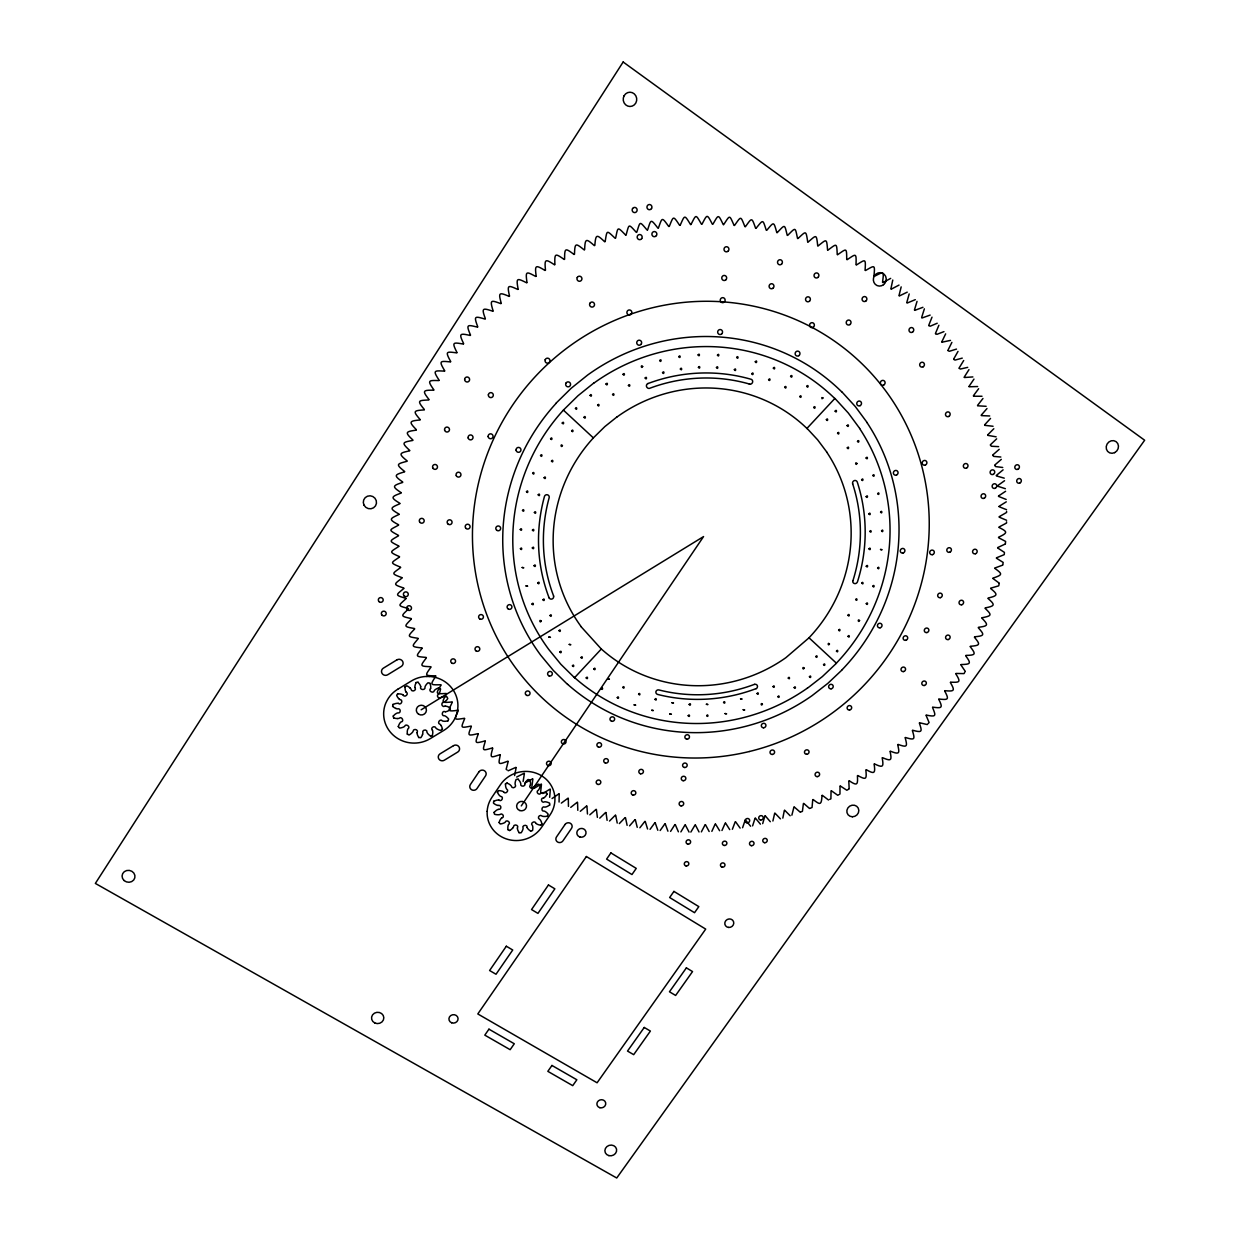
<?xml version="1.0" encoding="UTF-8"?>
<svg xmlns="http://www.w3.org/2000/svg" width="1240" height="1240" viewBox="0 0 1240 1240"><rect width="100%" height="100%" fill="white"/><g stroke="black" fill="none" stroke-linecap="round" stroke-linejoin="round"><path stroke-width="1.5" d="M398.505 535.401C387.547 529.464 389.19 530.364 398.567 525.14M587.466 813.998L586.923 806.124M999.223 517.158L1006.601 520.288M999.068 526.985L1006.539 523.032L1006.57 521.823M399.869 503.285C390.073 497.457 391.158 496.713 401.032 493.117M999.037 506.339L1006.276 501.844M398.582 524.753C388.043 519.235 389.794 518.754 399.001 514.461M577.809 810.324L577.546 802.404M999.053 527.481C1007.283 531.572 1008.554 532.72 998.557 537.199M401.094 492.621C392.197 486.731 391.964 485.739 402.597 482.484M399.032 514.073C388.771 508.261 390.538 507.796 399.822 503.781M998.526 537.679L1005.593 541.415L1005.408 543.632M997.688 547.568L1005.377 543.972M402.69 481.972C393.514 475.493 394.243 474.796 404.565 471.882M994.837 568.385C1002.695 574.089 1002.928 574.755 992.992 578.119M997.642 547.956L1004.493 552.451M782.827 818.121L784.346 810.387M996.464 557.814L1004.23 554.652L1004.4 553.304M392.615 706.397L392.971 704.274M992.915 578.491L999.301 583.172M549.677 797.304L550.343 789.384M996.418 558.202L1003.16 562.418L1002.819 564.603M772.892 821.02L774.675 813.316M524.97 783.649C525.729 787.136 519.544 786.951 520.738 783.479A8.447 8.06 -9.2 0 0 518.057 779.356M994.899 567.997L1002.741 565.115M407.03 460.831C398.18 453.639 399.171 453.065 409.618 450.849M990.652 588.535C998.634 594.89 997.456 595.743 988.187 598.037M517.468 828.026C519.359 824.895 513.375 823.53 513.407 827.049A5.022 4.758 -9.2 0 1 512.538 828.196M417.121 732.654C419.089 729.507 413.075 727.88 412.966 731.554A5.131 4.929 1.5 0 1 412.068 732.716A12.338 11.826 2.2 0 1 409.076 735.025L407.123 734.08M540.609 792.314L541.462 784.362M762.693 823.624L764.909 815.935M493.768 801.055L493.427 803.117A12.09 11.532 -8.3 0 0 496.604 805.054A5.022 4.79 -8.2 0 0 498.015 805.427M404.643 471.479C395.467 464.194 396.722 463.993 406.906 461.327M999.238 583.497L998.712 585.838L990.745 588.163M412.874 439.968C404.364 432.109 405.728 431.613 416.175 430.156M742.589 827.716L745.163 820.198M416.346 429.675C408.58 421.678 409.076 421.011 420.004 419.972M892.769 280.023L890.894 288.827M988.063 598.501C995.348 604.934 995.193 605.942 985.273 607.894M409.727 450.461C401.558 442.82 401.822 442.339 412.703 440.464M732.375 829.265L735.212 821.826M978.298 627.75C984.312 634.632 985.257 635.841 974.593 636.802M901.17 286.889L899 295.616M985.134 608.36C992.388 615.257 991.705 615.861 982.002 617.753M981.879 618.109C988.559 625.007 988.559 626.014 978.468 627.285M711.837 831.358L715.17 824.088M428.993 399.512C422.158 390.724 422.577 390.058 433.675 390.197M420.159 419.585C412.811 411.075 413.137 410.626 424.204 409.897M530.379 784.966C527.667 787.586 533.619 790.33 534.13 786.764A5.006 4.774 -11.4 0 1 535.231 785.788M430.543 688.495C427.754 691.145 433.814 694.09 434.387 690.432A5.115 4.944 0.3 0 1 435.519 689.456A12.322 11.889 -0.4 0 1 438.975 687.782L440.68 689.13M965.681 655.821C971.524 663.757 970.734 664.299 961.062 664.547M974.408 637.251C980.344 644.397 980.716 645.497 970.362 646.273M547.413 816.199L548.204 814.262A12.013 11.408 -11.5 0 0 545.569 811.751A5.022 4.774 -11.8 0 0 544.298 811.115C540.562 811.859 541.648 805.411 544.949 807.132A8.401 7.998 -11.9 0 0 549.521 804.962M447.857 721.122L448.679 719.138A12.276 11.796 -1.1 0 0 445.982 716.488A5.115 4.913 -1.3 0 0 444.68 715.806C440.851 716.503 441.982 709.854 445.361 711.714M424.359 409.525C416.64 400.257 418.345 400.474 428.761 399.978M960.876 664.888L965.293 671.398M932.015 317.161L928.698 325.469M970.191 646.614C975.694 653.899 976.5 655.293 965.913 655.386M680.884 831.901L684.976 824.972M955.761 673.769C960.938 682.062 960.24 682.667 950.584 682.155M938.882 325.252L935.41 333.56M670.577 831.389L674.901 824.585M433.861 389.841C427.226 380.37 428.002 380.2 438.945 380.587M945.655 333.839L941.796 341.868M964.782 672.282L964.023 673.615L955.962 673.444M439.146 380.231C432.605 370.279 433.907 370.481 444.54 371.163M497.24 792.407L498.418 790.639A12.105 11.517 -8.2 0 1 502.339 791.213A4.929 4.696 -8.3 0 1 503.486 791.755M650.054 829.343L654.844 822.802M444.757 370.806C438.572 360.577 439.875 360.871 450.492 361.925M958.009 351.416L953.638 359.135M950.367 682.481C955.141 690.82 954.723 691.61 944.911 690.696M463.683 343.666C458.676 333.405 459.529 333.033 470.286 335.482M639.871 827.793L644.878 821.407M521.281 805.907L703.561 536.564L421.166 709.792M450.725 361.584C444.989 351.23 446.09 351.401 456.769 352.888M963.697 360.514L959.078 368.063M944.694 691.005C949.298 699.654 948.491 700.104 938.974 699.019M397.776 693.625L396.63 695.299A12.385 11.935 3.5 0 0 398.644 698.585M457.002 352.548C451.686 342.007 452.693 342.194 463.373 344.069M821.795 397.591L823.267 397.885L821.98 398.753M938.742 699.329C943.423 708.458 941.501 708.288 932.774 707.157M919.336 723.044C922.297 731.802 922.498 732.949 912.625 730.236M973.974 379.099L968.967 386.446M932.527 707.451C935.999 715.914 936.587 717.232 926.296 715.077M897.713 744.713C899.713 753.486 899.775 754.881 890.351 751.192M485.382 318.68C481.213 307.66 482.608 307.784 492.822 311.224M470.549 335.172C465.837 324.151 467.093 324.554 477.493 327.143M926.063 715.356L929.086 722.517L927.97 723.804M919.584 722.765L927.303 724.563M599.773 818.152L605.647 812.463M477.772 326.833C473.603 315.781 474.548 315.999 485.011 319.052M574.538 677.722L601.322 649M806.961 428.389L834.892 398.428M542.066 824.027L540.609 825.422M501.286 303.335C498.108 292.237 499.069 292.097 509.237 296.422M432.45 730.438C429.753 727.865 434.914 724.764 436.077 728.221A5.115 4.913 -1.1 0 0 437.131 729.011A12.291 11.826 -1.3 0 0 440.851 730.438L442.432 728.981M912.361 730.515C915.213 739.66 914.857 740.389 905.417 737.475M986.994 408.549L981.243 415.152M556.171 403.062L571.191 388.26L587.636 375.038A200.276 195.222 -44.4 0 1 841.604 391.731M580.304 811.301L586.567 805.985M836.163 663.509L822.322 676.621L807.302 688.324M842.379 669.615L827.84 683.364L812.076 695.64A200.26 195.207 -44.3 0 1 567.625 684.325M905.154 737.738C907.68 746.806 907.215 747.736 898.07 744.388M493.117 310.946C489.614 299.429 490.761 299.971 500.898 303.676M570.741 807.38L577.204 802.265M882.198 757.904C883.857 767.219 883.035 768.01 874.433 763.886M993.829 428.73L987.691 434.899M857.413 775.713C857.925 784.641 857.46 786.408 849.291 780.797M561.332 803.117L567.966 798.219M890.057 751.44C892.102 760.802 891.157 761.36 882.493 757.671M509.547 296.159C506.85 284.379 508.012 285.06 517.839 289.463M593.665 383.129L578.026 395.7L563.735 409.758A190.65 185.829 -44.3 0 0 548.917 649.652L560.868 664.284L574.306 677.521M617.179 416.733L604.872 426.575L593.635 437.611A150.583 146.769 -44.2 0 0 581.188 626.681M552.048 798.545L558.868 793.848M536.192 276.195C534.595 264.709 535.587 264.724 545.042 270.475M999.207 449.314L992.713 455.034M518.165 289.214C515.871 277.341 517.003 278.039 526.675 282.813M542.794 793.554L549.925 789.167M874.123 764.119C875.641 773.822 874.2 774.21 866.341 769.73M545.491 270.212C544.314 258.679 545.275 258.695 554.543 264.817M527.015 282.581C525.295 270.816 526.086 271.235 535.757 276.489M533.99 788.423L541.136 784.161M505.254 784.037L507.098 782.874M865.861 770.056C866.807 779.635 866.187 780.1 857.739 775.511M404.814 686.945L406.704 685.782A12.4 11.935 3.7 0 1 410.084 687.968M821.98 795.476C821.515 806.171 819.764 804.543 813.099 799.505M541.105 793.182C538.951 796.142 535.029 791.585 538.47 790.082A4.991 4.774 -11.1 0 0 539.168 788.996A12.09 11.532 -10.6 0 0 540.237 785.354L538.687 784.145A12.043 11.486 -11.8 0 0 535.2 785.742M525.233 782.874L532.534 778.86M441.502 697.221C439.208 700.104 435.256 695.454 438.821 693.951A8.634 8.324 1.2 0 0 440.324 689.13M1004.555 480.717L997.58 485.708M501.627 818.137C505.315 817.346 502.464 812.154 499.72 814.587A5.022 4.774 -8.2 0 1 498.248 814.757A12.075 11.501 -8.2 0 1 494.528 814.262L493.939 812.293M397.683 689.332L411.308 681.008A30.38 29.249 0.8 0 1 426.312 676.436M899.015 285.076L891.281 289.153M516.662 777.046L524.101 773.264M848.796 781.091L849.168 788.888M848.594 789.229L846.843 790.252L840.332 785.99M1005.609 491.272L998.495 496.015M907.23 292.16L899.372 295.942M554.9 264.601C554.435 252.712 555.179 253.192 564.231 259.486M839.961 794.08L840.007 786.175M838.938 794.638L837.744 795.274L831.404 790.794M584.629 249.69C585.079 238.034 586.039 238.281 594.347 245.644M564.603 259.3C564.541 247.318 565.3 247.938 574.105 254.51M831.063 790.965L830.893 798.808L829.699 799.397M822.322 795.305L828.49 800.001M594.828 245.458C595.727 233.926 596.58 234.019 604.671 241.769M574.476 254.34C574.849 242.358 575.577 242.994 584.149 249.891M605.167 241.599C607.104 229.679 606.314 229.942 615.133 238.266M930.155 315.084L922.033 317.983M812.743 799.66L812.045 807.488L810.185 808.263M803.737 803.412L809.565 808.511M548.964 597.649L549.01 597.618A2.403 2.356 -14.1 0 0 552.048 598.997A2.403 2.356 -14.1 0 0 553.536 596.021M432.574 735.537L430.497 736.296M615.629 238.111C618.093 226.765 616.962 226.176 625.689 235.135M937.207 323.237L930.232 326.197L928.962 325.763M803.396 803.551L802.42 811.348L801.009 811.89M794.282 806.992L800.218 812.185M543.616 797.924C539.88 797.661 541.57 803.938 544.686 801.799A5.006 4.774 -12 0 1 546.158 801.923A12.013 11.424 -11.9 0 1 549.646 803.163L549.769 805.194M943.95 331.638L936.99 334.32L935.642 333.87M793.926 807.116L791.88 815.176M530.534 831.265L532.564 830.49A11.997 11.377 -10.1 0 0 532.782 826.925A4.976 4.728 -10.7 0 0 532.441 825.577C529.495 823.313 535.029 819.888 535.959 823.329M784.703 810.263L790.144 815.765M775.031 813.207L780.425 818.865M755.067 818.23L752.603 825.855M956.49 349.091L949.406 351.276L948.104 350.719M647.606 229.942C651.139 219.124 650.365 218.457 657.898 228.083M765.282 815.843L770.304 821.717M626.091 235.026C629.284 223.572 628.168 223.463 636.353 232.407M962.255 358.128L955.033 360.081L953.855 359.461M658.409 228.005C662.346 217.186 661.602 216.613 668.747 226.517M755.439 818.152L760.414 824.166M636.755 232.299C640.413 220.968 639.22 220.828 647.094 230.051M967.696 367.365L960.442 369.04L959.279 368.404M669.259 226.455C673.63 215.884 672.917 215.218 679.644 225.354M745.534 820.12L750.634 826.243M415.958 682.465L418.175 682.155M972.873 376.929L964.379 377.518M735.583 821.763L740.125 828.119M680.156 225.308C684.852 214.97 684.186 214.133 690.556 224.579M445.129 706.196C441.828 708.04 440.2 702.15 444.06 702.165A5.099 4.913 -0.2 0 0 445.16 701.452M498.263 809.441C501.968 810.061 501.627 804.341 498.046 805.411M518.289 779.092L516.119 779.449A12.075 11.517 -10.5 0 0 515.127 782.967A5.006 4.79 -9.8 0 0 515.173 784.362C517.25 787.322 511.732 789.462 511.221 785.896A8.432 8.045 -8.6 0 0 507.005 783.2M725.586 823.081L729.725 829.622M705.111 824.724L701.36 831.885M721.959 830.505L725.214 823.127M715.542 824.058L719.619 830.723M701.995 224.192C707.358 214.148 706.738 213.419 712.38 224.223M695.036 825.019L690.866 832.071M705.482 824.709L709.156 831.529M712.892 224.238C718.658 214.396 717.991 213.652 723.261 224.642M690.959 224.564C696.4 214.008 695.423 213.853 701.468 224.208M695.423 825.019L699.019 831.962M989.691 415.974L981.413 415.617M685.348 824.972L689.037 832.055M426.296 676.497L429.412 676.529M675.288 824.615L678.389 831.808M745.411 226.719C752.076 217.465 751.611 216.985 755.61 228.238M518.909 832.753L521.079 832.83A12.043 11.424 -9.4 0 0 522.8 829.622A5.006 4.758 -9.9 0 0 523.063 828.258C521.327 825.049 527.775 823.98 527.202 827.545M723.664 224.657C730.267 214.613 729.197 214.567 734.111 225.447M665.245 823.902L667.926 831.203M998.603 446.632L991.473 446.261L990.481 445.3M418.562 737.568L420.794 737.692A12.291 11.78 1.2 0 0 422.577 734.421M660.145 830.521L664.857 823.871M655.232 822.849L657.82 830.273M734.514 225.478C741.396 215.806 740.373 215.605 744.899 226.641M1000.835 457.033L993.767 456.397L992.806 455.406M766.754 230.33C774.039 221.65 773.589 221.03 776.798 232.593M645.25 821.469L647.575 828.987M1002.711 467.48L995.689 466.596L994.759 465.589M625.115 817.61L619.333 823.577M635.33 819.749L637.236 827.328M756.013 228.315C763.53 219.232 762.585 218.984 766.258 230.222M629.564 825.855L634.973 819.671M625.487 817.687L627.115 825.344M615.707 815.285L617.226 823.066M498.93 800.11C501.766 802.451 504.262 796.405 500.449 796.312A8.432 8.045 -8.6 0 1 497.581 792.314M777.186 232.686C785.37 224.083 784.362 223.835 787.23 235.337M596.053 809.379L589.822 814.851M609.507 821.035L615.335 815.191M398.257 703.406C401.14 705.901 403.76 699.654 399.822 699.531M530.023 779.976L528.054 779.495A12.075 11.517 -11.2 0 0 525.512 782.3M606.004 812.572L607.104 820.353M787.617 235.445C796.111 226.935 795.026 226.935 797.537 238.452M430.203 683.333L428.048 682.744A12.322 11.889 0.6 0 0 425.584 685.627A5.131 4.944 1.5 0 0 425.01 686.96C425.878 690.664 419.151 690.184 420.67 686.728M1006.554 509.702L999.053 506.711M596.409 809.503L597.386 817.393M797.909 238.576C806.155 231.105 805.861 229.695 807.705 241.94M808.077 242.079C816.54 234.918 816.338 233.492 817.718 245.784M818.09 245.938C826.77 239.119 826.599 237.832 827.56 249.999M507.718 829.622L509.64 830.537M568.308 798.374L568.447 806.372M847.168 259.703C856.003 253.828 856.484 252.294 856.003 264.694M827.933 250.154C836.907 243.536 836.674 242.358 837.232 254.556M559.209 794.019L559.07 802.048M856.437 264.957C865.535 259.331 865.876 257.982 865.071 270.258M837.589 254.727C846.75 248.481 846.61 247.21 846.718 259.454M865.489 270.537C874.587 265.376 875.223 263.887 873.921 276.148M532.843 779.077L531.851 787.106M754.556 684.31A160.673 156.612 -44.2 0 1 658.719 689.889A2.356 2.263 -25.1 0 0 656.782 693.997L656.968 694.106A3.658 3.534 -25.3 0 0 657.525 694.4A165.587 161.401 -44.3 0 0 756.028 688.65M524.412 773.481L523.125 781.495M492.42 747.937C481.709 751.037 482.453 751.13 485.321 741.179M874.246 276.365C884.027 271.56 884.105 270.351 882.524 282.333M516.165 767.591L514.6 775.574M508.152 770.8L515.871 767.359M890.677 278.396L882.849 282.581M507.082 769.978L506.153 769.25L508.214 761.468M503.502 791.771C505.13 794.995 509.919 790.515 506.509 788.873A8.447 8.06 -9.3 0 1 505.61 784.083M907.215 303.025L915.291 299.662M402.985 694.912C404.628 698.29 409.557 693.702 406.069 691.982M507.827 761.174C497.535 765.049 498.31 764.77 500.293 754.943M471.061 726.082C459.808 728.268 460.908 728.159 464.69 718.58M485.057 740.915C474.517 743.752 474.796 743.69 478.253 733.971M914.763 310.372L922.932 307.303M500.014 754.695C491.055 757.392 489.459 759.345 492.776 748.263M906.765 302.606L909.184 293.926M563.409 410.13L593.371 437.89M809.007 637.794L836.442 663.214M914.423 310.031L917.042 301.367M567.548 684.418L553.428 670.546L540.749 655.247A200.276 195.222 -44.3 0 1 556.264 403.155M921.63 317.548L924.374 308.822M464.442 718.286C453.732 719.913 453.964 720.363 458.335 710.536M807.318 428.683L817.625 439.812L826.693 451.933M841.681 391.638L855.321 406.581L867.318 422.809M835.279 398.8L848.284 412.998L859.707 428.436M477.927 733.63C467.108 736.235 467.666 735.909 471.371 726.439M581.111 626.727L601.152 648.846A150.583 146.754 -44.2 0 0 785.85 657.696L808.79 638.011A150.583 146.754 -44.2 0 0 826.63 451.98M452.042 701.964C440.727 702.971 441.735 702.894 446.478 693.78M498.961 822.492L500.247 823.98A12.043 11.454 -8.3 0 0 503.905 823.004A5.022 4.758 -8.6 0 0 505.145 822.26C506.339 818.834 511.671 822.678 508.431 824.709A8.386 7.952 -9.8 0 0 508.059 829.529M398.102 726.408L399.497 728.082A12.354 11.858 3 0 0 403.232 727.167A5.146 4.929 2.4 0 0 404.519 726.408C405.775 722.92 411.2 726.981 407.867 729.011A8.587 8.23 0.7 0 0 407.464 733.987M446.261 693.47C435.286 694.043 435.519 694.199 441.037 685.162M458.103 710.241C446.322 711.915 448.415 710.814 452.259 702.274M950.476 340.396L942.028 342.194M947.887 350.409L951.886 342.38M440.789 684.759C429.722 684.945 430.063 685.271 435.798 676.172M435.612 675.831C424.266 675.692 424.886 675.707 430.962 667.151M430.729 666.717C419.492 666.236 420.065 666.206 426.389 657.866M546.282 792.438L547.259 794.282M964.193 377.162L968.967 369.644M421.957 647.947C410.192 646.644 411.804 646.536 418.206 638.662M977.616 386.524L969.138 386.787M973.369 395.777L978.639 388.709M418.066 638.306C407.309 636.57 406.89 637.004 414.671 628.975M426.188 657.417C414.95 656.441 415.509 656.766 422.111 648.303M982.018 396.257L973.571 396.226M977.507 405.449L982.963 398.489M986.126 406.302L977.647 405.805M987.83 435.38L996.123 436.821M984.607 424.871L990.527 418.423M414.501 628.51C402.643 626.448 404.519 626.464 411.401 618.946M393.127 716.007L393.654 717.945M993.07 426.265L984.762 425.336M405.914 598.316C394.863 595.045 395.436 595.339 403.853 588.504M411.293 618.574C400.179 616.079 400.66 616.296 408.549 608.98M414.982 687.549C417.26 690.556 411.262 692.726 410.921 689.006A5.038 4.851 3.5 0 0 410.053 688.014M990.357 444.819L996.666 438.821M408.425 608.499C396.692 605.476 398.381 605.802 406.007 598.703M401.962 577.639C390.461 573.361 392.212 573.903 400.597 567.564M996.387 475.912L1004.245 478.16M994.682 465.108L1001.3 459.389M400.551 567.161C389.313 562.495 390.801 563.162 399.528 557.024M403.76 588.024C392.445 584.226 393.964 584.567 402.024 578.026M997.627 486.189L1005.377 488.7M996.324 475.432L1003.098 469.851M398.815 546.034C388.585 540.795 388.833 541.415 398.505 535.804M450.229 707.668L450.321 709.822M399.497 556.636C388.167 551.676 390.197 552.157 398.831 546.437M1006.167 499.457L998.51 496.387M1006.586 511.407L1006.601 512.446L999.238 516.662M867.21 422.887A200.276 195.207 -44.3 0 1 842.285 669.554M859.615 428.498A190.65 185.814 -44.3 0 1 836.086 663.447M807.24 688.231A190.635 185.814 -44.3 0 1 574.384 677.443M593.728 383.222A190.666 185.829 -44.4 0 1 835.202 398.893M617.226 416.811A150.598 146.769 -44.2 0 1 807.255 428.746M553.66 596.099A160.689 156.597 -44.3 0 1 549.103 497.907A2.433 2.418 -18.6 0 0 547.538 494.822A2.433 2.418 -18.6 0 0 544.468 496.434L544.468 496.434A165.587 161.386 -44.3 0 0 549.01 597.618M647.962 383.501A2.48 2.433 -74.1 0 0 647.466 387.872A2.526 2.48 -74.1 0 0 649.481 388.368A160.673 156.581 -44.2 0 1 749.689 384.106L749.193 383.981A2.48 2.403 -66.7 0 0 752.029 383.269A2.511 2.433 -66.8 0 0 751.719 379.579A2.852 2.759 -66.7 0 0 750.804 379.208A165.571 161.37 -44.2 0 0 647.978 383.548M852.702 483.91A2.511 2.403 -54.2 0 1 854.05 480.702A2.511 2.403 -54.2 0 1 857.197 481.849A165.571 161.37 -44.2 0 1 857.491 581.746A2.929 2.79 -45.8 0 1 857.057 582.505L857.041 582.552A2.387 2.263 -45.8 0 1 853.988 583.358A2.356 2.248 -45.8 0 1 852.826 580.754M852.655 483.802A160.658 156.581 -44.2 0 1 852.903 580.785M756.075 688.727A2.449 2.356 -33.3 0 0 757.237 687.534A2.356 2.248 -33.3 0 0 754.571 684.371M541.105 793.089A8.386 7.998 -12 0 1 546.189 792.779M546.918 794.173A8.401 8.014 -11.5 0 1 543.693 797.987M547.413 816.168A12.028 11.454 -12 0 1 543.492 816.432A5.006 4.758 -11.9 0 1 542.252 816.137C539.617 813.704 536.471 818.121 539.927 819.516A8.37 7.952 -11.1 0 1 541.803 823.965M540.64 825.08A8.386 7.967 -11.7 0 1 535.928 823.407M530.704 830.971A8.37 7.952 -11.2 0 1 527.139 827.607M519.188 832.536A8.386 7.952 -10.5 0 1 517.375 828.057M512.585 828.243A12.043 11.439 -8.8 0 1 509.625 830.505M499.224 822.446A8.416 7.983 -9.1 0 1 501.549 818.09M494.249 812.479A8.416 7.998 -8.5 0 1 498.201 809.363M493.969 801.35A8.432 8.014 -8.2 0 1 498.899 800.017M524.954 783.618A5.006 4.79 -10.7 0 1 525.558 782.332M529.697 780.13A8.447 8.06 -10 0 1 530.472 784.951M429.35 676.466A30.38 29.249 0.8 0 1 456.956 698.384A30.38 29.249 0.8 0 1 443.811 730.391L430.373 738.56A30.395 29.202 1.7 0 1 394.708 736.389A30.395 29.202 1.7 0 1 385.779 703.111L387.097 700.461A30.395 29.202 1.7 0 1 397.653 689.285M445.129 706.103A8.572 8.246 -1.2 0 1 449.996 707.947M450.074 709.559A8.587 8.277 -0.7 0 1 445.377 711.791M447.733 720.796A8.587 8.261 -1.2 0 1 442.541 721.014C440.324 717.867 436.371 723.432 440.169 724.361A5.131 4.929 -0.9 0 1 441.037 725.539M441.099 725.524A12.291 11.78 -0.5 0 1 442.386 728.996M432.543 730.453A8.572 8.215 0 0 1 432.233 735.413M430.668 735.986A8.572 8.23 -0.8 0 1 427.025 732.437C427.707 728.81 421.492 729.43 422.84 732.98A5.099 4.898 0.5 0 1 422.514 734.406M418.857 737.351A8.572 8.215 -0.1 0 1 417.028 732.685M398.459 726.47A8.587 8.23 1.7 0 1 400.846 722.037C404.844 721.742 401.667 715.62 399.001 718.363A5.146 4.929 3.2 0 1 397.482 718.518M397.482 718.564A12.354 11.858 3.5 0 1 393.669 717.913M393.39 716.069A8.634 8.277 2.6 0 1 397.498 712.938C401.404 713.884 400.907 707.56 397.327 708.861A5.146 4.944 3.6 0 1 395.885 708.412M395.854 708.458A12.385 11.904 3.7 0 1 392.631 706.366M393.158 704.568A8.634 8.293 3.3 0 1 398.257 703.312M399.822 699.531A5.146 4.96 3.7 0 1 398.691 698.538M397.839 693.966A8.634 8.308 3.6 0 1 403.031 694.818M405.976 691.997A8.634 8.324 3.1 0 1 405.186 687.007M414.889 687.518A8.634 8.324 2.2 0 1 416.268 682.651M417.942 682.418A8.634 8.324 3.2 0 1 420.763 686.681M429.877 683.488A8.634 8.324 2.3 0 1 430.652 688.479M441.533 697.206A5.115 4.929 -0.6 0 1 442.943 696.771A12.307 11.842 -1 0 1 446.788 696.617L447.795 698.492A12.338 11.92 0.5 0 1 445.207 701.484M487.165 811.301L487.15 814.184A29.59 28.133 -9.7 0 0 512.073 840.271A29.682 28.226 -9.7 0 0 541.477 827.452L550.018 814.928A29.714 28.303 -10.4 0 0 550.327 784.13A29.62 28.21 -10.4 0 0 514.74 773.466L511.95 774.675A29.59 28.195 -10.4 0 0 500.511 784.61L491.908 797.351A29.574 28.117 -9.7 0 0 487.165 811.301M520.257 529.542C522.273 532.239 521.932 526.798 520.257 529.464M520.397 548.746C522.211 551.49 522.149 546.189 520.413 548.669M522.505 510.477C524.567 513.189 524.055 507.61 522.505 510.477M522.164 567.579L523.792 567.781L522.195 567.424M526.473 491.707C528.38 494.558 528.163 488.839 526.473 491.707M526.024 585.993L527.667 586.195L526.054 585.838M532.673 473.293C534.518 476.191 534.347 470.394 532.673 473.293M532.317 547.956C534.13 550.684 534.239 545.259 532.332 547.879M532.441 530.131C534.254 532.89 534.285 527.527 532.441 530.054M534.378 512.507C536.192 515.282 536.222 509.888 534.378 512.43M531.991 604.05C534.053 606.686 533.525 601.23 531.991 604.05M534.053 565.75C536.021 568.432 535.757 563.038 534.053 565.673M538.191 494.868C540.159 497.612 539.927 492.11 538.207 494.791M540.532 455.514C542.082 458.428 542.794 452.817 540.547 455.436M537.773 582.971C539.369 585.776 539.88 580.304 537.788 582.893M544.112 477.757C546.003 480.624 545.817 474.889 544.112 477.757M541.167 621.038C540.051 623.952 538.78 618.652 541.167 621.038M542.965 599.773C544.887 602.5 544.593 597.014 542.965 599.773M550.576 438.743C552.606 441.564 552.25 435.782 550.576 438.743M551.475 461.125C553.443 463.884 553.211 458.35 551.475 461.048M548.839 637.143L550.467 637.345L548.87 636.988M550.018 615.567C551.909 618.249 551.692 612.886 550.033 615.49M562.232 423.057C564.169 425.925 564.029 420.159 562.232 423.057M562.433 445.594C560.899 448.647 560.31 442.943 562.433 445.594M559.023 630.679C560.899 633.361 560.728 628.029 559.023 630.602M559.86 651.992C561.534 654.658 561.875 649.466 559.875 651.914M571.609 430.9C573.593 433.675 573.361 428.11 571.625 430.822M575.438 408.518C577.421 411.339 576.941 405.759 575.468 408.363M569.222 644.505L570.834 644.707L569.253 644.351M572.446 665.833C574.461 668.453 573.903 663.09 572.446 665.833M583.978 417.368C585.947 420.159 585.73 414.563 583.978 417.275M590.101 395.405C592.115 398.242 591.728 392.553 590.101 395.405M580.971 657.572C582.831 660.192 582.769 654.86 580.986 657.495M597.634 405.186C599.385 408.038 599.618 402.457 597.649 405.108M586.195 677.939C588.116 680.512 587.869 675.273 586.21 677.861M605.988 384.028C607.461 386.988 608.267 381.362 606.004 383.951M593.821 668.949C595.603 671.63 595.634 666.236 593.821 668.949M612.56 394.537C614.436 397.358 614.389 391.778 612.56 394.46M601.245 688.634C603.074 691.238 602.996 686.046 601.261 688.557M607.817 678.962L609.413 679.163L607.848 678.807M623.023 374.341C624.511 377.317 625.27 371.69 623.038 374.263M628.417 385.438C630.153 388.322 630.4 382.695 628.417 385.438M617.272 697.639C619.333 700.166 618.62 694.927 617.272 697.639M622.79 687.441C624.604 690.044 624.511 684.759 622.806 687.363M642.677 366.513C641.204 369.567 640.522 363.847 642.677 366.513M645.157 378.076C646.846 380.928 647.11 375.55 645.188 377.921M634.136 704.956L635.717 705.142L634.167 704.8M638.6 694.23C640.662 696.74 640.011 691.595 638.615 694.168M659.68 360.561C661.106 363.537 662.021 357.88 659.68 360.483M662.532 372.604C664.02 375.565 664.795 369.954 662.548 372.512M651.729 710.365L653.31 710.551L651.76 710.21M655.03 699.375C656.952 701.964 656.503 696.617 655.03 699.375M678.761 356.702C680.698 359.522 680.543 353.881 678.776 356.624M680.357 369.04C682.465 371.845 681.752 366.048 680.357 369.04M669.832 714.054L671.398 714.24L669.864 713.899M671.941 702.801L673.521 703.003L671.971 702.662M698.105 354.919C699.794 357.895 699.964 352.129 698.105 354.919M698.414 367.335C700.166 370.249 700.29 364.545 698.414 367.335M688.185 715.759C690.231 718.208 689.688 713.124 688.2 715.682M689.161 704.46C690.54 707.157 691.331 701.964 689.161 704.382M716.441 367.583C718.301 370.419 718.208 364.746 716.457 367.49M717.449 355.167C719.138 358.081 719.448 352.346 717.464 355.09M706.397 704.351L707.962 704.537L706.428 704.196M706.707 715.666C708.691 718.193 708.009 713.031 706.707 715.666M734.343 369.721C736.157 372.589 736.064 366.947 734.343 369.644M736.653 357.476C738.56 360.282 738.436 354.671 736.668 357.399M723.571 702.46C725.524 705.018 725.075 699.732 723.571 702.46M725.043 713.651L726.609 713.837L725.075 713.496M751.765 373.767C753.455 376.65 753.734 370.993 751.781 373.69M755.269 361.786C756.757 364.715 757.532 358.996 755.284 361.692M740.543 698.911L742.109 699.096L740.575 698.771M743.179 709.792L744.744 709.978L743.21 709.636M768.599 379.657C770.257 382.555 770.691 376.805 768.599 379.657M773.357 368.156C775.155 371.008 775.109 365.413 773.373 368.079M757.082 693.579C759.004 696.152 758.477 690.897 757.082 693.579M762.414 704.196C761.189 707.048 760.353 701.747 762.414 704.274M784.703 387.283C786.501 390.104 786.532 384.385 784.703 387.283M790.593 376.34C792.174 379.238 792.81 373.488 790.593 376.34M773.062 686.619C774.954 689.207 774.519 683.922 773.062 686.619M777.899 696.694C779.789 699.267 779.356 693.997 777.899 696.694M799.785 396.567C801.645 399.373 801.505 393.731 799.785 396.567M806.729 386.353C808.232 389.267 808.883 383.625 806.744 386.26M788.268 678.079C790.236 680.62 789.601 675.413 788.268 678.079M813.719 407.449C815.207 410.347 815.858 404.721 813.719 407.371M794.158 687.58C795.91 690.2 795.816 684.914 794.158 687.58M804.14 668.112C802.838 670.98 801.986 665.771 804.14 668.112M826.367 419.693C828.134 422.514 828.072 416.966 826.367 419.616M809.426 676.808C811.316 679.318 811.053 674.126 809.441 676.73M815.796 656.611C817.47 659.246 817.61 653.883 815.812 656.534M835.14 411.184C836.907 413.974 836.938 408.363 835.155 411.107M837.574 433.24C839.279 436.061 839.465 430.435 837.589 433.163M823.546 664.671C825.452 667.244 825.096 661.943 823.546 664.671M829.452 644.01C828.057 646.846 827.483 641.545 829.452 644.01M847.091 425.661C848.935 428.389 848.857 422.902 847.106 425.584M847.277 447.873C848.827 450.756 849.291 445.052 847.277 447.873M836.473 651.139C838.318 653.744 838.101 648.318 836.473 651.139M838.627 630.137C840.193 632.834 840.627 627.456 838.643 630.075M857.491 441.363C858.84 444.246 859.77 438.774 857.507 441.285M856.949 463.496C855.802 466.442 854.701 461.017 856.949 463.496M847.928 615.288C849.757 617.923 849.601 612.436 847.928 615.288M848.005 636.384C849.865 638.988 849.663 633.578 848.005 636.384M861.614 479.74C863.288 482.5 863.582 477.059 861.63 479.663M866.093 458.041C867.954 460.738 867.798 455.328 866.109 457.963M855.724 599.571C857.708 602.175 857.073 596.781 855.724 599.571M866.155 496.651C867.737 499.457 868.186 493.768 866.155 496.651M859.553 620.543C858.08 623.441 857.568 618.093 859.553 620.543M861.8 583.157C863.83 585.745 863.055 580.413 861.8 583.157M868.915 513.949C870.883 516.615 870.325 511.066 868.915 513.949M872.821 475.54C874.696 478.175 874.526 472.858 872.867 475.385M866.249 566.246C867.969 568.912 868.217 563.441 866.249 566.246M869.845 531.418C871.782 534.068 871.363 528.659 869.845 531.418M868.992 548.902C870.837 551.521 870.666 546.251 869.007 548.824M866.264 603.71C868.109 606.314 867.861 600.997 866.279 603.632M877.657 493.644C879.408 496.403 879.362 490.885 877.657 493.644M872.805 586.226C874.417 588.969 874.634 583.497 872.805 586.226M880.571 512.136C882.384 514.802 882.183 509.454 880.586 512.058M877.626 568.06C879.408 570.679 879.408 565.269 877.626 568.06M881.547 530.875C883.159 533.634 883.423 528.163 881.562 530.798M880.524 549.553L882.09 549.754L880.571 549.398M623.146 62L95.356 883.423L616.73 1178L1144.644 440.231L623.146 62M478.935 771.854L470.394 784.548A3.937 3.751 -5.9 0 0 471.557 789.725A3.937 3.751 -5.9 0 0 476.982 788.562L485.538 775.884A3.937 3.767 -6.4 0 0 484.375 770.691A3.937 3.767 -6.4 0 0 478.935 771.854M565.053 824.476L556.496 836.954A3.875 3.674 -13.1 0 0 557.582 842.022A3.875 3.674 -13.1 0 0 562.929 840.875L571.485 828.413A3.875 3.674 -13.8 0 0 570.4 823.313A3.875 3.674 -13.8 0 0 565.053 824.476M506.323 946.229L489.599 970.517L496.015 974.252L512.725 949.995L506.323 946.229M548.452 884.973L531.542 909.555L537.943 913.384L554.854 888.816L548.452 884.973M586.38 856.515L477.803 1013.948L597.091 1082.784L705.7 929.101L586.38 856.515M488.947 1029.169L484.809 1035.137L510.151 1049.691L514.29 1043.755L488.947 1029.169M610.886 852.903L606.608 859.087L631.966 874.541L636.244 868.388L610.886 852.903M551.955 1065.455L547.832 1071.345L572.725 1085.651L576.848 1079.776L551.955 1065.455M673.925 891.405L669.646 897.512L694.539 912.702L698.818 906.626L673.925 891.405M644.242 1027.448L627.518 1051.071L633.687 1054.667L650.396 1031.076L644.242 1027.448M686.386 967.866L669.461 991.783L675.63 995.457L692.54 971.571L686.386 967.866M396.909 659.866L383.346 668.174A4.03 3.89 6.7 0 0 382.137 673.537A4.03 3.89 6.7 0 0 387.702 674.761L401.264 666.454A4.03 3.89 6 0 0 402.473 661.091A4.03 3.89 6 0 0 396.909 659.866M453.499 745.659L440.107 753.812A3.952 3.782 -2.5 0 0 438.882 759.05A3.952 3.782 -2.5 0 0 444.354 760.197L457.731 752.06A3.952 3.798 -3.4 0 0 458.955 746.821A3.952 3.798 -3.4 0 0 453.499 745.659M852.376 816.773A6.123 5.72 -32.1 0 0 858.235 808.093A6.123 5.72 -32.1 0 0 847.865 807.953A6.123 5.72 -32.1 0 0 852.376 816.773M608.856 1155.618A5.921 5.332 -14.7 0 0 616.543 1149.155A5.921 5.332 -14.7 0 0 606.903 1146.582A5.921 5.332 -14.7 0 0 608.856 1155.618M364.064 505.238A6.634 6.479 27.5 0 0 375.488 505.889A6.634 6.479 27.5 0 0 370.156 495.799A6.634 6.479 27.5 0 0 364.064 505.238M1114.636 452.631A6.495 5.983 -56.1 0 0 1116.109 441.657A6.495 5.983 -56.1 0 0 1106.235 446.555A6.495 5.983 -56.1 0 0 1114.636 452.631M624.123 95.728A7.13 6.758 86.2 0 0 629.966 106.485A7.13 6.758 86.2 0 0 635.841 95.837A7.13 6.758 86.2 0 0 624.123 95.728M124.108 880.54A6.479 5.952 10.2 0 0 134.819 877.827A6.479 5.952 10.2 0 0 126.65 870.542A6.479 5.952 10.2 0 0 124.108 880.54M374.759 1022.954A6.154 5.657 -3.9 0 0 383.827 1017.715A6.154 5.657 -3.9 0 0 374.433 1013.173A6.154 5.657 -3.9 0 0 374.759 1022.954M883.531 284.688A6.758 6.402 -69.9 0 0 882.446 273.156A6.758 6.402 -69.9 0 0 873.363 280.255A6.758 6.402 -69.9 0 0 883.531 284.688M549.057 675.893A2.372 2.309 -12.9 0 0 552.312 673.413A2.372 2.309 -12.9 0 0 548.514 671.941A2.372 2.309 -12.9 0 0 549.057 675.893M611.832 721.308A2.356 2.263 -19.4 0 0 614.544 718.317A2.356 2.263 -19.4 0 0 610.576 717.588A2.356 2.263 -19.4 0 0 611.832 721.308M651.511 208.568A2.604 2.496 -89.3 0 0 649.636 204.522A2.604 2.496 -89.3 0 0 647.187 208.243A2.604 2.496 -89.3 0 0 651.511 208.568M632.571 208.553A2.604 2.496 89.4 0 0 634.462 212.598A2.604 2.496 89.4 0 0 636.895 208.878A2.604 2.496 89.4 0 0 632.571 208.553M656.425 235.569A2.573 2.48 -87.6 0 0 654.565 231.554A2.573 2.48 -87.6 0 0 652.132 235.244A2.573 2.48 -87.6 0 0 656.425 235.569M641.731 238.56A2.573 2.496 -89 0 0 639.84 234.531A2.573 2.496 -89 0 0 637.422 238.235A2.573 2.496 -89 0 0 641.731 238.56M407.387 609.786A2.433 2.372 9.7 0 0 411.432 608.654A2.433 2.372 9.7 0 0 408.379 605.802A2.433 2.372 9.7 0 0 407.387 609.786M404.163 595.975A2.433 2.372 11.5 0 0 408.208 594.843A2.433 2.372 11.5 0 0 405.154 591.976A2.433 2.372 11.5 0 0 404.163 595.975M379.084 601.648A2.449 2.372 13.3 0 0 383.129 600.517A2.449 2.372 13.3 0 0 380.045 597.664A2.449 2.372 13.3 0 0 379.084 601.648M382.091 615.241A2.433 2.372 11.6 0 0 386.136 614.11A2.433 2.372 11.6 0 0 383.067 611.258A2.433 2.372 11.6 0 0 382.091 615.241M764.708 842.704A2.294 2.155 -26.7 0 0 767.095 839.604A2.294 2.155 -26.7 0 0 763.205 839.31A2.294 2.155 -26.7 0 0 764.708 842.704M760.693 820.012A2.294 2.17 -27.3 0 0 763.081 816.896A2.294 2.17 -27.3 0 0 759.175 816.587A2.294 2.17 -27.3 0 0 760.693 820.012M747.131 822.864A2.309 2.17 -26.4 0 0 749.518 819.733A2.309 2.17 -26.4 0 0 745.596 819.423A2.309 2.17 -26.4 0 0 747.131 822.864M751.471 845.68A2.294 2.155 -25.9 0 0 753.858 842.565A2.294 2.155 -25.9 0 0 749.952 842.27A2.294 2.155 -25.9 0 0 751.471 845.68M1019.791 483.058A2.418 2.263 -54.5 0 0 1020.535 478.981A2.418 2.263 -54.5 0 0 1016.738 480.608A2.418 2.263 -54.5 0 0 1019.791 483.058M1017.885 469.293A2.433 2.263 -55.3 0 0 1018.613 465.202A2.433 2.263 -55.3 0 0 1014.832 466.829A2.433 2.263 -55.3 0 0 1017.885 469.293M995.224 488.281A2.418 2.263 -54.2 0 0 995.937 484.204A2.418 2.263 -54.2 0 0 992.155 485.832A2.418 2.263 -54.2 0 0 995.224 488.281M993.209 474.409A2.433 2.279 -55 0 0 993.938 470.317A2.433 2.279 -55 0 0 990.14 471.944A2.433 2.279 -55 0 0 993.209 474.409M465.946 528.38A2.449 2.418 13.5 0 0 470.007 527.248A2.449 2.418 13.5 0 0 466.953 524.318A2.449 2.418 13.5 0 0 465.946 528.38M545.212 359.678A2.511 2.48 81.2 0 0 547.832 363.149A2.511 2.48 81.2 0 0 549.46 359.135A2.511 2.48 81.2 0 0 545.212 359.678M724.393 301.94A2.526 2.449 -76.9 0 0 723.354 297.724A2.526 2.449 -76.9 0 0 720.316 300.824A2.526 2.449 -76.9 0 0 724.393 301.94M883.779 384.974A2.48 2.356 -62.4 0 0 884.043 380.726A2.48 2.356 -62.4 0 0 880.338 382.757A2.48 2.356 -62.4 0 0 883.779 384.974M932.588 554.636A2.387 2.263 -49.4 0 0 933.658 550.684A2.387 2.263 -49.4 0 0 929.783 551.909A2.387 2.263 -49.4 0 0 932.588 554.636M849.524 710.024A2.341 2.201 -36.9 0 0 851.307 706.443A2.341 2.201 -36.9 0 0 847.354 706.893A2.341 2.201 -36.9 0 0 849.524 710.024M684.62 767.498A2.325 2.216 -24.2 0 0 687.007 764.305A2.325 2.216 -24.2 0 0 683.038 763.995A2.325 2.216 -24.2 0 0 684.62 767.498M526.768 695.408A2.372 2.294 -10 0 0 530.023 692.928A2.372 2.294 -10 0 0 526.225 691.455A2.372 2.294 -10 0 0 526.768 695.408M772.241 754.462A2.325 2.201 -30.7 0 0 774.333 751.083A2.325 2.201 -30.7 0 0 770.365 751.13A2.325 2.201 -30.7 0 0 772.241 754.462M905.758 640.305A2.356 2.216 -43.2 0 0 907.199 636.523A2.356 2.216 -43.2 0 0 903.278 637.36A2.356 2.216 -43.2 0 0 905.758 640.305M925.365 465.031A2.433 2.309 -55.8 0 0 926.048 460.908A2.433 2.309 -55.8 0 0 922.235 462.536A2.433 2.309 -55.8 0 0 925.365 465.031M813.44 327.081A2.511 2.403 -69.3 0 0 812.866 322.819A2.511 2.403 -69.3 0 0 809.565 325.578A2.511 2.403 -69.3 0 0 813.44 327.081M631.269 314.092A2.526 2.465 -85.8 0 0 629.781 309.985A2.526 2.465 -85.8 0 0 627.053 313.379A2.526 2.465 -85.8 0 0 631.269 314.092M488.126 436.526A2.48 2.465 49.8 0 0 492.032 438.293A2.48 2.465 49.8 0 0 491.582 434.031A2.48 2.465 49.8 0 0 488.126 436.526M479.71 618.9A2.418 2.356 -1 0 0 483.43 617.039A2.418 2.356 -1 0 0 479.927 614.823A2.418 2.356 -1 0 0 479.71 618.9M598.517 747.115A2.341 2.248 -17.5 0 0 601.509 744.388A2.341 2.248 -17.5 0 0 597.634 743.318A2.341 2.248 -17.5 0 0 598.517 747.115M508.4 609.088A2.403 2.356 -5.5 0 0 511.934 606.887A2.403 2.356 -5.5 0 0 508.229 604.996A2.403 2.356 -5.5 0 0 508.4 609.088M496.713 530.255A2.433 2.403 5.3 0 0 500.635 528.751A2.433 2.403 5.3 0 0 497.349 526.132A2.433 2.403 5.3 0 0 496.713 530.255M516.072 450.104A2.465 2.449 53.6 0 0 519.963 451.856A2.465 2.449 53.6 0 0 519.529 447.625A2.465 2.449 53.6 0 0 516.072 450.104M566.06 382.974A2.496 2.465 88.7 0 0 567.966 386.849A2.496 2.465 88.7 0 0 570.322 383.253A2.496 2.465 88.7 0 0 566.06 382.974M641.08 344.301A2.511 2.449 -81.5 0 0 639.607 340.225A2.511 2.449 -81.5 0 0 636.88 343.589A2.511 2.449 -81.5 0 0 641.08 344.301M721.634 333.963A2.511 2.433 -74.1 0 0 720.998 329.685A2.511 2.433 -74.1 0 0 717.697 332.46A2.511 2.433 -74.1 0 0 721.634 333.963M798.839 355.663A2.496 2.403 -67.5 0 0 798.668 351.37A2.496 2.403 -67.5 0 0 795.135 353.788A2.496 2.403 -67.5 0 0 798.839 355.663M860.188 405.62A2.465 2.356 -61.2 0 0 860.436 401.388A2.465 2.356 -61.2 0 0 856.747 403.418A2.465 2.356 -61.2 0 0 860.188 405.62M896.551 475.013A2.433 2.309 -55.1 0 0 897.218 470.906A2.433 2.309 -55.1 0 0 893.404 472.533A2.433 2.309 -55.1 0 0 896.551 475.013M903.17 552.994A2.403 2.263 -49.1 0 0 904.239 549.025A2.403 2.263 -49.1 0 0 900.349 550.265A2.403 2.263 -49.1 0 0 903.17 552.994M880.09 627.796A2.356 2.232 -43.2 0 0 881.516 624.014A2.356 2.232 -43.2 0 0 877.579 624.851A2.356 2.232 -43.2 0 0 880.09 627.796M831.079 688.82A2.341 2.216 -37.4 0 0 832.846 685.224A2.341 2.216 -37.4 0 0 828.878 685.658A2.341 2.216 -37.4 0 0 831.079 688.82M763.546 727.787A2.341 2.216 -31.5 0 0 765.654 724.377A2.341 2.216 -31.5 0 0 761.67 724.439A2.341 2.216 -31.5 0 0 763.546 727.787M686.898 739.195A2.341 2.232 -25.6 0 0 689.3 736.002A2.341 2.232 -25.6 0 0 685.317 735.677A2.341 2.232 -25.6 0 0 686.898 739.195M599.881 1107.707A4.464 4.061 -14.4 0 0 605.678 1102.825A4.464 4.061 -14.4 0 0 598.393 1100.841A4.464 4.061 -14.4 0 0 599.881 1107.707M728.593 927.443A4.542 4.216 -22.6 0 0 733.476 921.46A4.542 4.216 -22.6 0 0 725.788 920.685A4.542 4.216 -22.6 0 0 728.593 927.443M579.933 837.031A4.65 4.402 -14.8 0 0 585.962 831.838A4.65 4.402 -14.8 0 0 578.382 829.576A4.65 4.402 -14.8 0 0 579.933 837.031M451.686 1022.798A4.588 4.216 -7.5 0 0 458.041 1018.304A4.588 4.216 -7.5 0 0 450.756 1015.56A4.588 4.216 -7.5 0 0 451.686 1022.798M686.092 865.938A2.294 2.155 -21.5 0 0 688.712 863.024A2.294 2.155 -21.5 0 0 684.852 862.42A2.294 2.155 -21.5 0 0 686.092 865.938M687.89 844.146A2.309 2.17 -22.1 0 0 690.525 841.216A2.309 2.17 -22.1 0 0 686.65 840.596A2.309 2.17 -22.1 0 0 687.89 844.146M722.254 867.194A2.294 2.155 -23.6 0 0 724.873 864.28A2.294 2.155 -23.6 0 0 721.029 863.676A2.294 2.155 -23.6 0 0 722.254 867.194M724.144 845.463A2.294 2.155 -24.3 0 0 726.779 842.534A2.294 2.155 -24.3 0 0 722.936 841.929A2.294 2.155 -24.3 0 0 724.144 845.463M749.317 751.518A231.26 225.463 -44.9 0 0 869.891 371.845A231.26 225.463 -44.9 0 0 483.321 465.574A231.26 225.463 -44.9 0 0 749.317 751.518M447.702 523.73A2.449 2.418 17.6 0 0 451.903 523.11A2.449 2.418 17.6 0 0 449.236 519.823A2.449 2.418 17.6 0 0 447.702 523.73M476.238 651.046A2.403 2.341 -2.2 0 0 479.803 648.954A2.403 2.341 -2.2 0 0 476.16 647.001A2.403 2.341 -2.2 0 0 476.238 651.046M562.945 743.923A2.356 2.263 -14 0 0 565.998 741.272A2.356 2.263 -14 0 0 562.154 740.079A2.356 2.263 -14 0 0 562.945 743.923M683.193 780.704A2.325 2.216 -23.7 0 0 685.689 777.589A2.325 2.216 -23.7 0 0 681.736 777.17A2.325 2.216 -23.7 0 0 683.193 780.704M806.605 754.277A2.325 2.185 -32.6 0 0 808.821 750.96A2.325 2.185 -32.6 0 0 804.869 750.898A2.325 2.185 -32.6 0 0 806.605 754.277M903.541 671.568A2.341 2.201 -41.2 0 0 905.123 667.88A2.341 2.201 -41.2 0 0 901.185 668.562A2.341 2.201 -41.2 0 0 903.541 671.568M949.809 552.203A2.387 2.248 -49.8 0 0 950.662 548.204A2.387 2.248 -49.8 0 0 946.849 549.661A2.387 2.248 -49.8 0 0 949.809 552.203M850.035 324.508A2.511 2.387 -68 0 0 849.617 320.23A2.511 2.387 -68 0 0 846.223 322.881A2.511 2.387 -68 0 0 850.035 324.508M726.036 279.651A2.542 2.449 -78.5 0 0 724.718 275.481A2.542 2.449 -78.5 0 0 721.882 278.798A2.542 2.449 -78.5 0 0 726.036 279.651M589.899 303.288A2.542 2.48 88.1 0 0 592.054 307.101A2.542 2.48 88.1 0 0 594.192 303.288A2.542 2.48 88.1 0 0 589.899 303.288M488.374 394.769A2.496 2.48 61.8 0 0 491.8 397.42A2.496 2.48 61.8 0 0 492.327 393.127A2.496 2.48 61.8 0 0 488.374 394.769M948.755 416.469A2.465 2.325 -59.1 0 0 949.22 412.285A2.465 2.325 -59.1 0 0 945.485 414.16A2.465 2.325 -59.1 0 0 948.755 416.469M984.064 498.325A2.418 2.263 -53.5 0 0 984.948 494.295A2.418 2.263 -53.5 0 0 981.104 495.736A2.418 2.263 -53.5 0 0 984.064 498.325M923.226 366.761A2.48 2.356 -62.9 0 0 923.257 362.514A2.48 2.356 -62.9 0 0 919.677 364.777A2.48 2.356 -62.9 0 0 923.226 366.761M966.596 468.038A2.433 2.294 -55.5 0 0 967.06 463.9A2.433 2.294 -55.5 0 0 963.341 465.76A2.433 2.294 -55.5 0 0 966.596 468.038M912.547 332.119A2.511 2.372 -65.5 0 0 912.578 327.825A2.511 2.372 -65.5 0 0 908.982 330.103A2.511 2.372 -65.5 0 0 912.547 332.119M432.775 467.93A2.48 2.449 33.5 0 0 437.038 468.348A2.48 2.449 33.5 0 0 435.225 464.473A2.48 2.449 33.5 0 0 432.775 467.93M728.298 250.96A2.558 2.465 -80.3 0 0 726.966 246.76A2.558 2.465 -80.3 0 0 724.114 250.108A2.558 2.465 -80.3 0 0 728.298 250.96M940.37 597.664A2.372 2.232 -46.7 0 0 941.734 593.821A2.372 2.232 -46.7 0 0 937.812 594.766A2.372 2.232 -46.7 0 0 940.37 597.664M961.713 604.764A2.372 2.216 -46.6 0 0 963.077 600.935A2.372 2.216 -46.6 0 0 959.171 601.88A2.372 2.216 -46.6 0 0 961.713 604.764M926.977 632.555A2.356 2.216 -44.2 0 0 928.326 628.742A2.356 2.216 -44.2 0 0 924.42 629.688A2.356 2.216 -44.2 0 0 926.977 632.555M948.259 639.546A2.356 2.201 -44.3 0 0 949.607 635.764A2.356 2.201 -44.3 0 0 945.717 636.693A2.356 2.201 -44.3 0 0 948.259 639.546M597.897 784.439A2.341 2.232 -16.7 0 0 600.749 781.619A2.341 2.232 -16.7 0 0 596.859 780.72A2.341 2.232 -16.7 0 0 597.897 784.439M605.43 763.05A2.341 2.248 -17.8 0 0 608.282 760.229A2.341 2.248 -17.8 0 0 604.392 759.314A2.341 2.248 -17.8 0 0 605.43 763.05M632.912 795.057A2.325 2.216 -19.4 0 0 635.764 792.251A2.325 2.216 -19.4 0 0 631.889 791.353A2.325 2.216 -19.4 0 0 632.912 795.057M640.507 773.775A2.325 2.232 -20.6 0 0 643.359 770.955A2.325 2.232 -20.6 0 0 639.484 770.056A2.325 2.232 -20.6 0 0 640.507 773.775M444.602 430.11A2.496 2.465 44.6 0 0 448.725 431.365A2.496 2.465 44.6 0 0 447.702 427.18A2.496 2.465 44.6 0 0 444.602 430.11M468.162 437.953A2.48 2.465 45.3 0 0 472.269 439.208A2.48 2.465 45.3 0 0 471.262 435.039A2.48 2.465 45.3 0 0 468.162 437.953M456.274 475.664A2.465 2.449 30.8 0 0 460.521 476.082A2.465 2.449 30.8 0 0 458.722 472.223A2.465 2.449 30.8 0 0 456.274 475.664M817.997 277.373A2.542 2.418 -72.9 0 0 817.315 273.063A2.542 2.418 -72.9 0 0 814.06 275.931A2.542 2.418 -72.9 0 0 817.997 277.373M809.503 301.196A2.526 2.418 -71.6 0 0 808.805 296.933A2.526 2.418 -71.6 0 0 805.566 299.786A2.526 2.418 -71.6 0 0 809.503 301.196M781.525 264.182A2.558 2.433 -75.8 0 0 780.812 259.858A2.558 2.433 -75.8 0 0 777.558 262.756A2.558 2.433 -75.8 0 0 781.525 264.182M773.093 288.145A2.542 2.433 -74.6 0 0 772.365 283.851A2.542 2.433 -74.6 0 0 769.125 286.735A2.542 2.433 -74.6 0 0 773.093 288.145M681.07 805.891A2.309 2.201 -22.7 0 0 683.55 802.807A2.309 2.201 -22.7 0 0 679.613 802.373A2.309 2.201 -22.7 0 0 681.07 805.891M817.191 776.628A2.309 2.17 -32 0 0 819.392 773.341A2.309 2.17 -32 0 0 815.455 773.279A2.309 2.17 -32 0 0 817.191 776.628M924.312 685.488A2.341 2.185 -41 0 0 925.908 681.814A2.341 2.185 -41 0 0 921.987 682.496A2.341 2.185 -41 0 0 924.312 685.488M975.57 553.722A2.387 2.248 -50 0 0 976.438 549.739A2.387 2.248 -50 0 0 972.625 551.18A2.387 2.248 -50 0 0 975.57 553.722M865.876 301.041A2.526 2.403 -69.1 0 0 865.458 296.732A2.526 2.403 -69.1 0 0 862.063 299.398A2.526 2.403 -69.1 0 0 865.876 301.041M577.282 277.45A2.558 2.496 85.1 0 0 579.452 281.294A2.558 2.496 85.1 0 0 581.591 277.45A2.558 2.496 85.1 0 0 577.282 277.45M419.833 522.288A2.465 2.418 21.1 0 0 424.034 521.668A2.465 2.418 21.1 0 0 421.352 518.382A2.465 2.418 21.1 0 0 419.833 522.288M451.794 663.106A2.403 2.325 0.3 0 0 455.545 661.354A2.403 2.325 0.3 0 0 452.104 659.076A2.403 2.325 0.3 0 0 451.794 663.106M548.111 765.576A2.356 2.248 -12.4 0 0 551.149 762.941A2.356 2.248 -12.4 0 0 547.305 761.763A2.356 2.248 -12.4 0 0 548.111 765.576M464.643 379.409A2.526 2.48 59 0 0 468.332 381.719A2.526 2.48 59 0 0 468.425 377.379A2.526 2.48 59 0 0 464.643 379.409M519.793 810.541A4.96 4.712 -10.1 0 0 526.473 805.303A4.96 4.712 -10.1 0 0 518.475 802.482A4.96 4.712 -10.1 0 0 519.793 810.541M418.546 714.163A5.069 4.883 1.2 0 0 426.421 710.443A5.069 4.883 1.2 0 0 419.12 705.731A5.069 4.883 1.2 0 0 418.546 714.163"/></g></svg>
